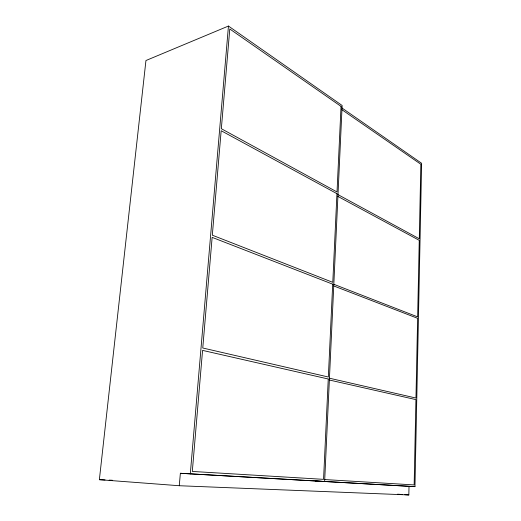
<?xml version="1.0" encoding="UTF-8"?>
<svg xmlns="http://www.w3.org/2000/svg" width="521" height="521" viewBox="0 0 521 521"><rect width="100%" height="100%" fill="white"/><g stroke="black" fill="none" stroke-linecap="round" stroke-linejoin="round"><path stroke-width="0.78" d="M315.283 480.955L324.642 481.528L342.141 105.483L228.452 26.05L145.945 60.527L99.368 479.685L179.263 485.728L180.364 473.289L414.963 486.647L421.632 163.307L341.489 107.665M179.263 485.728L408.829 494.95L409.024 486.282L180.364 473.289M190.295 473.902L228.452 26.05M99.368 479.685L105.053 479.932M109.11 480.108L112.36 480.251M324.629 479.554L414.149 484.927L415.927 399.62L329.285 380.004M409.024 486.282L414.963 486.647M397.549 494.182L402.381 494.507M404.804 494.676L408.829 494.95M329.37 378.187L415.96 398.051L417.627 318.311L333.661 285.905M333.74 284.258L417.653 316.885L419.255 240.35L337.797 196.365M337.882 194.567L419.288 238.781L420.844 164.265L341.783 109.612M328.256 379.001L323.554 479.346L192.314 471.44L202.565 350.386L328.256 379.001M332.698 284.173L328.347 377.009L202.767 348.002L212.138 237.368L332.698 284.173M336.944 193.682L332.789 282.343L212.321 235.192L221.165 130.725L336.944 193.682M341.034 106.395L337.022 191.956L221.34 128.707L229.781 28.981L341.034 106.395"/></g></svg>
